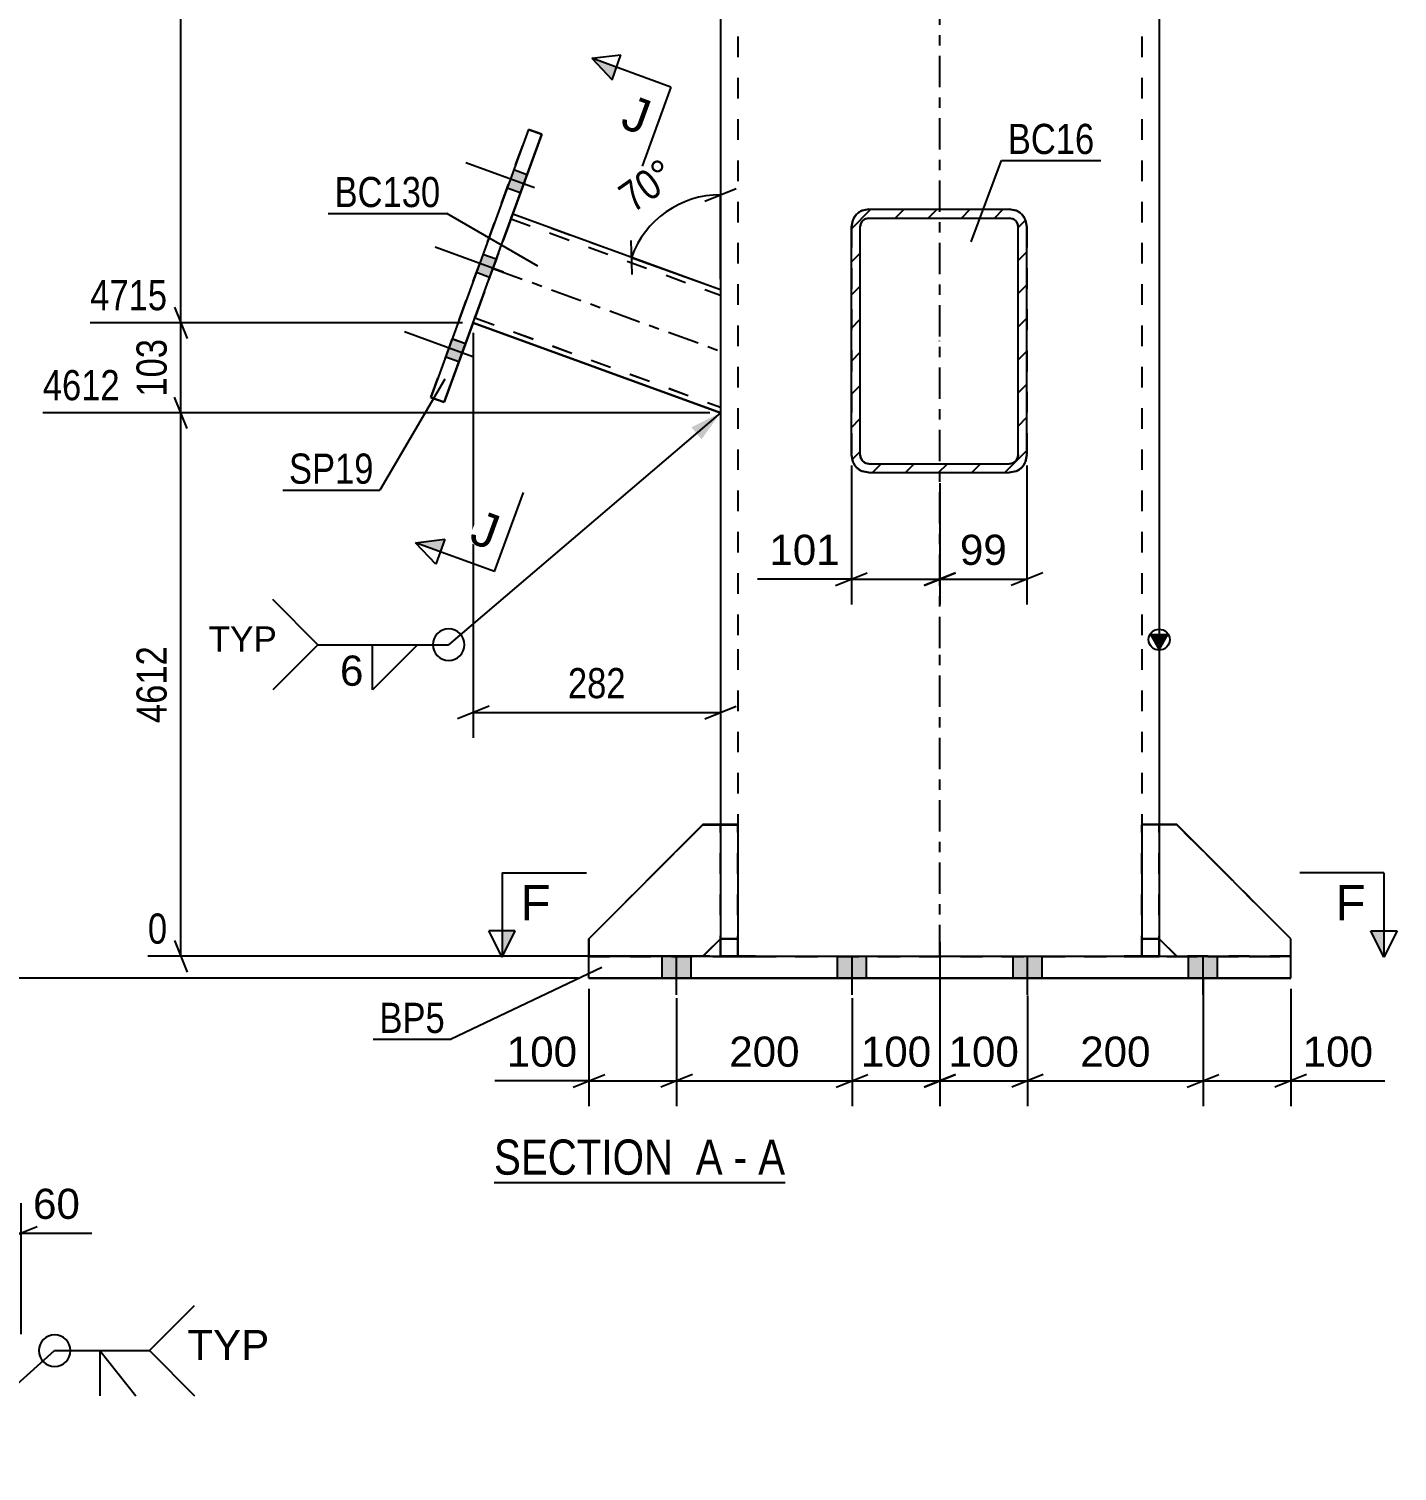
# Model space of a CAD drawing. Header units: millimetres. Extents: x -158 to 436, y -213 to 207.
# Drawn here: x 169.2 to 299.1, y -40.8 to 96.2 of the extents above; entities that cross this region are included whole.
import ezdxf

# ---------------------------------------------------------------- set-up
doc = ezdxf.new("R2010")
doc.units = ezdxf.units.MM
doc.linetypes.add('DXK_LINE_DOT2', pattern=[3.9198, 1.9599, -1.9599])
doc.linetypes.add('DXK_LINE_DOT3', pattern=[5.9187, 2.979, -0.9799, 0.9799, -0.9799])
doc.styles.add('Arial', font='ARIAL.TTF', dxfattribs={"height": 0.2})
doc.styles.add('Arial Narrow', font='ARIALN.TTF', dxfattribs={"height": 0.2})

# ---------------------------------------------------------------- blocks, each defined once
blk = doc.blocks.new('Unknown-284859241-17 - 2450')
at = {"color": 6, "linetype": 'Continuous'}
blk.add_line((213.33, -13.36), (240.98, -13.36), dxfattribs=at)
at = {"color": 0, "linetype": 'Continuous'}
for points in [[(231.44, -12.61), (231.44, -9.11), (213.33, -9.11), (213.33, -12.61)], [(235.04, -12.61), (235.04, -9.11), (232.49, -9.11), (232.49, -12.61)], [(237.37, -12.61), (237.37, -9.11), (236.09, -9.11), (236.09, -12.61)], [(240.98, -12.61), (240.98, -9.11), (238.42, -9.11), (238.42, -12.61)]]:
    blk.add_wipeout(points, dxfattribs=at)
at = {"color": 7, "linetype": 'Continuous', "style": 'Arial Narrow'}
for s, p in [('SECTION ', (213.33, -12.61)), ('A', (232.49, -12.61)), ('A', (238.42, -12.61)), ('-', (236.09, -12.61))]:
    blk.add_text(s, height=3.34, dxfattribs=at).set_placement(p)
blk = doc.blocks.new('Part-284859241-2518 - 2450')
at = {"color": 7, "linetype": 'DXK_LINE_DOT2'}
for p, q in [((274.84, 8.12), (274.84, 20.62)), ((276.5, 20.62), (274.84, 20.62)), ((276.5, 20.62), (274.84, 20.62)), ((276.5, 8.12), (276.5, 20.62)), ((276.5, 9.79), (274.84, 9.79)), ((276.5, 9.79), (274.84, 9.79)), ((274.84, 8.12), (274.84, 8.12)), ((274.84, 8.12), (276.5, 8.12)), ((274.84, 8.12), (276.5, 8.12)), ((276.5, 8.12), (276.5, 8.12))]:
    blk.add_line(p, q, dxfattribs=at)
blk = doc.blocks.new('Part-284859241-2520 - 2450')
at = {"color": 2, "linetype": 'Continuous'}
for p, q in [((234.84, 20.63), (234.84, 20.63)), ((236.5, 20.63), (234.84, 20.63)), ((234.84, 20.63), (234.84, 8.13)), ((236.5, 20.63), (236.5, 20.63)), ((236.5, 20.63), (236.5, 8.13)), ((236.5, 9.8), (234.84, 9.8)), ((234.84, 8.13), (236.5, 8.13))]:
    blk.add_line(p, q, dxfattribs=at)
at = {"color": 7, "linetype": 'DXK_LINE_DOT2'}
for p, q in [((234.84, 20.63), (236.5, 20.63)), ((234.84, 9.8), (236.5, 9.8)), ((234.84, 9.8), (234.84, 8.13)), ((236.5, 9.8), (236.5, 8.13)), ((236.5, 8.13), (234.84, 8.13)), ((234.84, 8.13), (234.84, 8.13)), ((236.5, 8.13), (236.5, 8.13))]:
    blk.add_line(p, q, dxfattribs=at)
blk = doc.blocks.new('Part-284859241-2521 - 2450')
at = {"color": 7, "linetype": 'DXK_LINE_DOT2'}
for p, q in [((222.34, 9.79), (233.17, 20.62)), ((233.17, 20.62), (222.34, 9.79)), ((233.17, 20.62), (234.84, 20.62)), ((233.17, 20.62), (233.17, 20.62)), ((234.84, 20.62), (233.17, 20.62)), ((234.84, 20.62), (234.84, 9.79)), ((222.34, 8.12), (222.34, 9.79)), ((234.84, 9.79), (233.17, 8.12)), ((233.17, 8.12), (222.34, 8.12)), ((222.34, 8.12), (233.17, 8.12)), ((233.17, 8.12), (233.18, 8.13)), ((233.17, 8.12), (233.17, 8.12))]:
    blk.add_line(p, q, dxfattribs=at)
at = {"color": 2, "linetype": 'Continuous'}
blk.add_line((233.18, 8.13), (234.84, 9.79), dxfattribs=at)
blk = doc.blocks.new('Part-284859241-2586 - 2450')
at = {"color": 2, "linetype": 'Continuous'}
for p, q in [((274.84, 20.63), (274.84, 20.63)), ((276.5, 20.63), (274.84, 20.63)), ((274.84, 20.63), (274.84, 8.13)), ((276.5, 20.63), (276.5, 20.63)), ((276.5, 20.63), (276.5, 8.13)), ((276.5, 9.8), (274.84, 9.8)), ((274.84, 8.13), (276.5, 8.13))]:
    blk.add_line(p, q, dxfattribs=at)
at = {"color": 7, "linetype": 'DXK_LINE_DOT2'}
for p, q in [((274.84, 20.63), (276.5, 20.63)), ((274.84, 9.8), (276.5, 9.8)), ((274.84, 9.8), (274.84, 8.13)), ((276.5, 9.8), (276.5, 8.13)), ((276.5, 8.13), (274.84, 8.13)), ((274.84, 8.13), (274.84, 8.13)), ((276.5, 8.13), (276.5, 8.13))]:
    blk.add_line(p, q, dxfattribs=at)
blk = doc.blocks.new('Bolt-284859241-2463 - 2450')
at = {"linetype": 'Continuous'}
for points in [[(215.21, 82.81), (214.58, 81.09), (215.83, 80.63), (216.46, 82.35)], [(215.21, 82.81), (214.58, 81.08), (215.83, 80.63), (216.46, 82.35)], [(215.21, 82.81), (214.58, 81.08), (215.83, 80.63), (216.46, 82.35)], [(212.28, 74.78), (211.66, 73.06), (212.91, 72.6), (213.54, 74.33)], [(212.28, 74.78), (211.66, 73.06), (212.91, 72.6), (213.54, 74.32)], [(209.36, 66.76), (208.74, 65.03), (209.99, 64.58), (210.62, 66.3)], [(209.36, 66.75), (208.74, 65.03), (209.99, 64.58), (210.62, 66.3)], [(209.36, 66.75), (208.74, 65.03), (209.99, 64.57), (210.62, 66.3)]]:
    blk.add_hatch(color=1, dxfattribs=at).paths.add_polyline_path(points)
at = {"color": 1, "linetype": 'Continuous'}
for p, q in [((217.16, 81.12), (210.66, 83.49)), ((217.16, 81.12), (210.66, 83.48)), ((217.16, 81.12), (210.66, 83.48)), ((216.46, 82.35), (215.21, 82.81)), ((216.46, 82.35), (215.21, 82.81)), ((216.46, 82.35), (215.21, 82.81)), ((215.83, 80.63), (214.58, 81.09)), ((215.83, 80.63), (214.58, 81.08)), ((215.83, 80.63), (214.58, 81.08)), ((214.24, 73.09), (207.74, 75.46)), ((214.24, 73.09), (207.74, 75.46)), ((213.54, 74.33), (212.28, 74.78)), ((213.54, 74.32), (212.28, 74.78)), ((212.91, 72.6), (211.66, 73.06)), ((212.91, 72.6), (211.66, 73.06)), ((211.32, 65.07), (204.82, 67.43)), ((211.32, 65.07), (204.82, 67.43)), ((211.32, 65.06), (204.82, 67.43)), ((210.62, 66.3), (209.36, 66.76)), ((210.62, 66.3), (209.36, 66.75)), ((210.62, 66.3), (209.36, 66.75)), ((209.99, 64.58), (208.74, 65.03)), ((209.99, 64.58), (208.74, 65.03)), ((209.99, 64.57), (208.74, 65.03))]:
    blk.add_line(p, q, dxfattribs=at)
blk = doc.blocks.new('Part-284859241-2468 - 2450')
at = {"color": 2, "linetype": 'Continuous'}
for p, q in [((216.6, 86.65), (207.34, 61.2)), ((217.86, 86.19), (216.6, 86.65)), ((208.59, 60.74), (217.86, 86.19)), ((217.86, 86.19), (215.11, 78.63)), ((217.85, 86.19), (217.86, 86.19)), ((217.86, 86.19), (217.86, 86.19)), ((211.34, 68.3), (208.59, 60.74)), ((207.34, 61.19), (207.34, 61.2)), ((207.34, 61.19), (207.34, 61.2)), ((207.34, 61.2), (208.59, 60.74)), ((208.59, 60.74), (207.34, 61.19)), ((208.59, 60.74), (208.59, 60.74))]:
    blk.add_line(p, q, dxfattribs=at)
at = {"color": 7, "linetype": 'DXK_LINE_DOT2'}
for p, q in [((207.34, 61.2), (216.6, 86.64)), ((216.6, 86.64), (216.6, 86.65)), ((216.6, 86.64), (217.85, 86.19)), ((215.11, 78.63), (211.34, 68.3))]:
    blk.add_line(p, q, dxfattribs=at)
blk = doc.blocks.new('Part-284859241-2584 - 2450')
at = {"color": 7, "linetype": 'DXK_LINE_DOT2'}
for p, q in [((214.92, 78.13), (211.56, 68.9)), ((214.92, 78.13), (214.88, 78.03)), ((215, 78.36), (214.89, 78.05)), ((214.89, 78.05), (215, 78.36)), ((214.92, 78.13), (214.93, 78.16)), ((214.93, 78.16), (214.92, 78.13)), ((214.93, 78.16), (214.93, 78.16)), ((214.93, 78.16), (234.84, 70.92)), ((214.93, 78.16), (234.84, 70.92)), ((215.08, 78.56), (215, 78.36)), ((215, 78.36), (215.08, 78.56)), ((215.11, 78.63), (215.08, 78.56)), ((215.08, 78.56), (215.11, 78.63)), ((215.11, 78.63), (215.11, 78.63)), ((215.11, 78.63), (234.84, 71.45)), ((214.89, 78.05), (211.53, 68.8)), ((214.89, 78.05), (211.55, 68.88)), ((214.83, 77.87), (211.56, 68.9)), ((214.88, 78.03), (214.83, 77.87)), ((234.84, 71.45), (234.84, 59.74)), ((211.37, 68.37), (211.44, 68.57)), ((211.37, 68.37), (211.44, 68.57)), ((211.44, 68.57), (211.55, 68.88)), ((211.44, 68.57), (211.53, 68.8)), ((211.53, 68.8), (211.51, 68.77)), ((211.51, 68.76), (211.53, 68.8)), ((211.51, 68.76), (211.51, 68.77)), ((211.51, 68.77), (234.84, 60.28)), ((211.51, 68.76), (234.84, 60.28)), ((211.56, 68.9), (211.53, 68.8)), ((211.53, 68.8), (211.56, 68.9)), ((211.34, 68.29), (211.37, 68.37)), ((211.34, 68.3), (211.37, 68.37)), ((211.34, 68.29), (211.34, 68.3)), ((211.37, 68.37), (211.37, 68.37))]:
    blk.add_line(p, q, dxfattribs=at)
at = {"color": 2, "linetype": 'Continuous'}
for p, q in [((215.11, 78.63), (234.84, 71.45)), ((211.34, 68.3), (234.84, 59.75)), ((234.84, 59.74), (211.34, 68.29))]:
    blk.add_line(p, q, dxfattribs=at)
at = {"color": 7, "linetype": 'DXK_LINE_DOT3'}
blk.add_line((213.22, 73.46), (234.84, 65.6), dxfattribs=at)
blk = doc.blocks.new('Bolt-284859241-2479 - 2450')
at = {"linetype": 'Continuous'}
for points in [[(229.29, 6.04), (232.04, 6.04), (232.04, 8.13), (229.29, 8.13)], [(229.29, 6.04), (232.04, 6.04), (232.04, 8.13), (229.29, 8.13)], [(229.29, 6.05), (232.04, 6.05), (232.04, 8.13), (229.29, 8.13)], [(229.29, 6.04), (232.04, 6.04), (232.04, 8.12), (229.29, 8.12)], [(245.96, 6.05), (248.71, 6.05), (248.71, 8.13), (245.96, 8.13)], [(245.96, 6.04), (248.71, 6.04), (248.71, 8.12), (245.96, 8.12)], [(262.63, 6.05), (265.38, 6.05), (265.38, 8.13), (262.63, 8.13)], [(262.63, 6.04), (265.38, 6.04), (265.38, 8.12), (262.63, 8.12)], [(279.29, 6.04), (282.04, 6.04), (282.04, 8.13), (279.29, 8.13)], [(279.29, 6.04), (282.04, 6.04), (282.04, 8.13), (279.29, 8.13)], [(279.29, 6.05), (282.04, 6.05), (282.04, 8.13), (279.29, 8.13)], [(279.29, 6.04), (282.04, 6.04), (282.04, 8.12), (279.29, 8.12)]]:
    blk.add_hatch(color=1, dxfattribs=at).paths.add_polyline_path(points)
at = {"color": 1, "linetype": 'Continuous'}
for p, q in [((229.29, 6.04), (229.29, 8.13)), ((229.29, 6.04), (229.29, 8.13)), ((229.29, 6.05), (229.29, 8.13)), ((229.29, 6.04), (229.29, 8.12)), ((230.67, 4.46), (230.67, 8.13)), ((230.67, 4.46), (230.67, 8.13)), ((230.67, 4.46), (230.67, 8.13)), ((230.67, 4.46), (230.67, 8.12)), ((232.04, 6.04), (232.04, 8.13)), ((232.04, 6.04), (232.04, 8.13)), ((232.04, 6.05), (232.04, 8.13)), ((232.04, 6.04), (232.04, 8.12)), ((245.96, 6.05), (245.96, 8.13)), ((245.96, 6.04), (245.96, 8.12)), ((247.34, 4.46), (247.34, 8.13)), ((247.34, 4.46), (247.34, 8.12)), ((248.71, 6.05), (248.71, 8.13)), ((248.71, 6.04), (248.71, 8.12)), ((262.63, 6.05), (262.63, 8.13)), ((262.63, 6.04), (262.63, 8.12)), ((264, 4.46), (264, 8.13)), ((264, 4.46), (264, 8.12)), ((265.38, 6.05), (265.38, 8.13)), ((265.38, 6.04), (265.38, 8.12)), ((279.29, 6.04), (279.29, 8.13)), ((279.29, 6.04), (279.29, 8.13)), ((279.29, 6.05), (279.29, 8.13)), ((279.29, 6.04), (279.29, 8.12)), ((280.67, 4.46), (280.67, 8.13)), ((280.67, 4.46), (280.67, 8.13)), ((280.67, 4.46), (280.67, 8.13)), ((280.67, 4.46), (280.67, 8.12)), ((282.04, 6.04), (282.04, 8.13)), ((282.04, 6.04), (282.04, 8.13)), ((282.04, 6.05), (282.04, 8.13)), ((282.04, 6.04), (282.04, 8.12))]:
    blk.add_line(p, q, dxfattribs=at)
blk = doc.blocks.new('Part-284859241-2500 - 2450')
at = {"linetype": 'Continuous'}
blk.add_hatch(color=2, dxfattribs=at).paths.add_polyline_path([(276.5, 37.3), (275.7, 38.7), (277.3, 38.7)])
at = {"color": 2, "linetype": 'Continuous'}
for p, q in [((234.84, 151.33), (234.84, 103.41)), ((234.84, 151.33), (235.09, 151.33)), ((235.09, 151.33), (235.25, 151.33)), ((236.65, 151.33), (236.89, 151.33)), ((236.89, 151.33), (238.17, 151.33)), ((238.17, 151.33), (273.17, 151.33)), ((273.17, 151.33), (274.44, 151.33)), ((274.69, 151.33), (274.44, 151.33)), ((276.25, 151.33), (276.09, 151.33)), ((276.25, 151.33), (276.5, 151.33)), ((276.5, 151.33), (276.5, 103.41)), ((234.84, 103.31), (234.84, 37.4)), ((276.5, 103.31), (276.5, 37.4)), ((276.5, 37.3), (275.7, 38.7)), ((275.7, 38.7), (277.3, 38.7)), ((277.3, 38.7), (276.5, 37.3)), ((234.84, 37.3), (234.84, 20.63)), ((276.5, 37.3), (276.5, 20.63))]:
    blk.add_line(p, q, dxfattribs=at)
at = {"color": 7, "linetype": 'DXK_LINE_DOT2'}
for p, q in [((235.09, 151.33), (234.84, 151.33)), ((235.81, 151.33), (235.09, 151.33)), ((235.25, 151.33), (235.81, 151.33)), ((236.89, 151.33), (235.81, 151.33)), ((235.81, 151.33), (236.65, 151.33)), ((236.5, 151.33), (236.5, 103.41)), ((236.63, 151.33), (236.5, 151.33)), ((236.5, 151.33), (236.63, 151.33)), ((236.99, 151.33), (236.63, 151.33)), ((236.63, 151.33), (236.99, 151.33)), ((238.17, 151.33), (236.89, 151.33)), ((237.53, 151.33), (236.99, 151.33)), ((236.99, 151.33), (237.53, 151.33)), ((238.17, 151.33), (237.53, 151.33)), ((237.53, 151.33), (238.17, 151.33)), ((238.17, 151.33), (273.17, 151.33)), ((238.17, 151.33), (273.17, 151.33)), ((238.17, 151.33), (273.17, 151.33)), ((273.81, 151.33), (273.17, 151.33)), ((273.17, 151.33), (273.81, 151.33)), ((274.44, 151.33), (273.17, 151.33)), ((274.35, 151.33), (273.81, 151.33)), ((273.81, 151.33), (274.35, 151.33)), ((274.71, 151.33), (274.35, 151.33)), ((274.35, 151.33), (274.71, 151.33)), ((275.53, 151.33), (274.44, 151.33)), ((275.53, 151.33), (274.69, 151.33)), ((274.84, 151.33), (274.71, 151.33)), ((274.71, 151.33), (274.84, 151.33)), ((274.84, 151.33), (274.84, 103.41)), ((276.09, 151.33), (275.53, 151.33)), ((276.25, 151.33), (275.53, 151.33)), ((276.5, 151.33), (276.25, 151.33)), ((236.5, 103.31), (236.5, 37.4)), ((274.84, 103.31), (274.84, 37.4)), ((236.5, 37.3), (236.5, 8.12)), ((274.84, 37.3), (274.84, 8.12)), ((234.84, 20.63), (234.84, 8.12)), ((276.5, 20.63), (276.5, 8.12)), ((234.84, 8.12), (234.84, 8.13)), ((235.09, 8.13), (234.84, 8.13)), ((234.84, 8.12), (235.09, 8.12)), ((235.81, 8.13), (235.09, 8.13)), ((235.09, 8.12), (235.81, 8.12)), ((236.89, 8.13), (235.81, 8.13)), ((235.81, 8.12), (236.89, 8.12)), ((236.5, 8.12), (236.5, 8.13)), ((236.5, 8.13), (236.63, 8.13)), ((236.63, 8.12), (236.5, 8.12)), ((236.63, 8.13), (236.99, 8.13)), ((236.99, 8.12), (236.63, 8.12)), ((238.17, 8.13), (236.89, 8.13)), ((236.89, 8.12), (238.17, 8.12)), ((236.99, 8.13), (237.53, 8.13)), ((237.53, 8.12), (236.99, 8.12)), ((237.53, 8.13), (238.17, 8.13)), ((238.17, 8.12), (237.53, 8.12)), ((238.17, 8.13), (273.17, 8.13)), ((238.17, 8.13), (273.17, 8.13)), ((238.17, 8.12), (273.17, 8.12)), ((238.17, 8.12), (273.17, 8.12)), ((273.17, 8.13), (273.81, 8.13)), ((274.44, 8.13), (273.17, 8.13)), ((273.81, 8.12), (273.17, 8.12)), ((273.17, 8.12), (274.44, 8.12)), ((273.81, 8.13), (274.35, 8.13)), ((274.35, 8.12), (273.81, 8.12)), ((274.35, 8.13), (274.71, 8.13)), ((274.71, 8.12), (274.35, 8.12)), ((275.53, 8.13), (274.44, 8.13)), ((274.44, 8.12), (275.53, 8.12)), ((274.71, 8.13), (274.84, 8.13)), ((274.84, 8.12), (274.71, 8.12)), ((274.84, 8.12), (274.84, 8.13)), ((276.25, 8.13), (275.53, 8.13)), ((275.53, 8.12), (276.25, 8.12)), ((276.5, 8.13), (276.25, 8.13)), ((276.25, 8.12), (276.5, 8.12)), ((276.5, 8.12), (276.5, 8.13))]:
    blk.add_line(p, q, dxfattribs=at)
at = {"color": 7, "linetype": 'DXK_LINE_DOT3'}
for p, q in [((255.67, 103.41), (255.67, 151.33)), ((255.67, 37.4), (255.67, 103.31)), ((255.67, 8.13), (255.67, 37.3))]:
    blk.add_line(p, q, dxfattribs=at)
at = {"color": 2, "linetype": 'Continuous'}
blk.add_circle((276.5, 38.2), 1, dxfattribs=at)
blk = doc.blocks.new('Part-284859241-2515 - 2450')
at = {"color": 2, "linetype": 'Continuous'}
for p, q in [((222.34, 6.04), (222.34, 8.13)), ((222.34, 8.13), (289, 8.13)), ((289, 6.04), (289, 8.13)), ((222.34, 6.05), (222.34, 6.04)), ((289, 6.05), (222.34, 6.05)), ((222.34, 6.04), (289, 6.04)), ((289, 6.05), (289, 6.04))]:
    blk.add_line(p, q, dxfattribs=at)
at = {"color": 7, "linetype": 'DXK_LINE_DOT2'}
blk.add_line((222.34, 8.12), (289, 8.12), dxfattribs=at)
blk = doc.blocks.new('Part-284859241-2516 - 2450')
at = {"color": 7, "linetype": 'DXK_LINE_DOT2'}
for p, q in [((234.84, 8.12), (234.84, 20.62)), ((236.5, 20.62), (234.84, 20.62)), ((234.84, 20.62), (236.5, 20.62)), ((236.5, 8.12), (236.5, 20.62)), ((234.84, 9.79), (236.5, 9.79)), ((236.5, 9.79), (234.84, 9.79)), ((234.84, 8.12), (234.84, 8.12)), ((234.84, 8.12), (236.5, 8.12)), ((234.84, 8.12), (236.5, 8.12)), ((236.5, 8.12), (236.5, 8.12))]:
    blk.add_line(p, q, dxfattribs=at)
blk = doc.blocks.new('Part-284859241-2597 - 2450')
at = {"color": 7, "linetype": 'DXK_LINE_DOT2'}
for p, q in [((248.94, 79.07), (248.3, 78.94)), ((248.62, 78.17), (248.94, 78.23)), ((248.94, 79.07), (262.27, 79.07)), ((248.94, 79.06), (248.94, 79.07)), ((248.94, 78.23), (248.94, 78.23)), ((248.94, 78.23), (262.27, 78.23)), ((262.27, 79.06), (262.27, 79.07)), ((262.91, 78.94), (262.27, 79.07)), ((262.27, 78.23), (262.27, 78.23)), ((262.27, 78.23), (262.59, 78.17)), ((247.4, 78.04), (247.27, 77.4)), ((247.27, 77.4), (247.27, 55.73)), ((248.11, 77.4), (248.17, 77.72)), ((248.11, 77.4), (248.11, 77.4)), ((248.11, 55.73), (248.11, 77.4)), ((248.17, 77.72), (248.17, 77.72)), ((263.04, 77.72), (263.04, 77.72)), ((263.04, 77.72), (263.11, 77.4)), ((263.11, 77.4), (263.11, 77.4)), ((263.11, 55.73), (263.11, 77.4)), ((263.94, 77.4), (263.81, 78.04)), ((263.94, 77.4), (263.94, 55.73)), ((247.27, 55.73), (247.4, 55.1)), ((247.4, 55.09), (247.4, 55.1)), ((248.11, 55.73), (248.11, 55.73)), ((248.17, 55.41), (248.11, 55.73)), ((248.94, 54.9), (248.62, 54.96)), ((248.94, 54.9), (248.94, 54.9)), ((248.94, 54.9), (262.27, 54.9)), ((262.59, 54.96), (262.27, 54.9)), ((262.27, 54.9), (262.27, 54.9)), ((263.11, 55.73), (263.04, 55.41)), ((263.11, 55.73), (263.11, 55.73)), ((263.81, 55.1), (263.94, 55.73)), ((263.81, 55.09), (263.81, 55.1)), ((248.3, 54.19), (248.94, 54.07)), ((248.94, 54.07), (262.27, 54.07)), ((248.94, 54.07), (248.94, 54.06)), ((262.27, 54.07), (262.91, 54.19)), ((262.27, 54.06), (262.27, 54.07))]:
    blk.add_line(p, q, dxfattribs=at)
at = {"color": 7, "linetype": 'DXK_LINE_DOT3'}
blk.add_line((255.61, 66.57), (255.61, 66.56), dxfattribs=at)
at = {"color": 7, "linetype": 'DXK_LINE_DOT2'}
for centre, radius, start, end in [((248.94, 77.4), 1.67, 112.5, 157.5), ((248.94, 77.4), 0.833, 112.5, 157.5), ((262.27, 77.4), 0.833, 22.5, 67.5), ((262.27, 77.4), 1.67, 22.5, 67.5), ((248.94, 55.73), 1.67, 202.5, 247.5), ((248.94, 55.73), 0.833, 202.5, 247.5), ((262.27, 55.73), 0.833, 292.5, 337.5), ((262.27, 55.73), 1.67, 292.5, 337.5)]:
    blk.add_arc(centre, radius, start, end, dxfattribs=at)
blk = doc.blocks.new('Part-284859241-2517 - 2450')
at = {"color": 2, "linetype": 'Continuous'}
for p, q in [((233.17, 20.63), (222.34, 9.8)), ((233.17, 20.63), (233.17, 20.63)), ((234.84, 20.63), (233.17, 20.63)), ((222.34, 9.8), (222.34, 9.8)), ((222.34, 9.8), (222.34, 8.13)), ((233.17, 8.13), (234.84, 9.8))]:
    blk.add_line(p, q, dxfattribs=at)
at = {"color": 7, "linetype": 'DXK_LINE_DOT2'}
for p, q in [((222.34, 9.8), (233.17, 20.63)), ((233.17, 20.63), (234.84, 20.63)), ((234.84, 20.63), (234.84, 9.8)), ((234.84, 9.8), (233.17, 8.13)), ((233.17, 8.13), (222.34, 8.13)), ((222.34, 8.13), (233.17, 8.13)), ((222.34, 8.13), (222.34, 8.13)), ((233.17, 8.13), (233.17, 8.13)), ((233.17, 8.13), (233.17, 8.13))]:
    blk.add_line(p, q, dxfattribs=at)
blk = doc.blocks.new('Part-284859241-2519 - 2450')
at = {"color": 2, "linetype": 'Continuous'}
for p, q in [((278.17, 20.63), (276.5, 20.63)), ((289, 9.8), (278.17, 20.63)), ((278.17, 20.63), (278.17, 20.63)), ((278.17, 8.13), (276.5, 9.8)), ((289, 8.13), (289, 9.8))]:
    blk.add_line(p, q, dxfattribs=at)
at = {"color": 7, "linetype": 'DXK_LINE_DOT2'}
for p, q in [((276.5, 20.63), (276.5, 9.8)), ((278.17, 20.63), (276.5, 20.63)), ((278.17, 20.63), (289, 9.8)), ((278.17, 8.13), (276.5, 9.8)), ((278.17, 8.13), (278.17, 8.13)), ((278.17, 8.13), (289, 8.13)), ((278.17, 8.13), (278.17, 8.13)), ((289, 8.13), (278.17, 8.13)), ((289, 8.13), (289, 8.13)), ((289, 8.13), (289, 8.13)), ((289, 8.13), (289, 8.13))]:
    blk.add_line(p, q, dxfattribs=at)
blk = doc.blocks.new('Part-284859241-2539 - 2450')
at = {"linetype": 'Continuous'}
h = blk.add_hatch(dxfattribs=at)
h.set_pattern_fill('', scale=0.7, style=0, pattern_type=0)
h.set_pattern_definition([(45, (263.812, 78.048), (-1.57154, 1.57154), [])])
h.paths.add_polyline_path([(263.94, 77.41), (263.81, 78.05), (263.45, 78.59), (262.91, 78.95), (262.27, 79.08), (248.94, 79.08), (248.3, 78.95), (247.76, 78.59), (247.4, 78.05), (247.27, 77.41), (247.27, 55.74), (247.4, 55.11), (247.76, 54.56), (248.3, 54.2), (248.94, 54.08), (262.27, 54.08), (262.91, 54.2), (263.45, 54.56), (263.81, 55.11), (263.94, 55.74)])
h.paths.add_polyline_path([(263.04, 55.42), (262.86, 55.15), (262.59, 54.97), (262.27, 54.91), (248.94, 54.91), (248.62, 54.97), (248.35, 55.15), (248.17, 55.42), (248.11, 55.74), (248.11, 77.41), (248.17, 77.73), (248.35, 78), (248.62, 78.18), (248.94, 78.24), (262.27, 78.24), (262.59, 78.18), (262.86, 78), (263.04, 77.73), (263.11, 77.41), (263.11, 55.74)])
at = {"color": 2, "linetype": 'Continuous'}
for p, q in [((248.94, 79.08), (248.3, 78.95)), ((248.94, 78.24), (248.62, 78.18)), ((248.62, 78.18), (248.94, 78.24)), ((248.94, 79.08), (262.27, 79.08)), ((248.94, 78.24), (248.94, 78.24)), ((248.94, 78.24), (262.27, 78.24)), ((248.94, 78.24), (262.27, 78.24)), ((262.91, 78.95), (262.27, 79.08)), ((262.27, 78.24), (262.27, 78.24)), ((262.59, 78.18), (262.27, 78.24)), ((262.27, 78.24), (262.59, 78.18)), ((247.4, 78.05), (247.27, 77.41)), ((247.27, 55.74), (247.27, 77.41)), ((248.11, 77.41), (248.17, 77.73)), ((248.11, 55.74), (248.11, 77.41)), ((263.04, 77.73), (263.11, 77.41)), ((263.11, 55.74), (263.11, 77.41)), ((263.94, 77.41), (263.81, 78.05)), ((263.94, 55.74), (263.94, 77.41)), ((247.27, 55.74), (247.4, 55.11)), ((248.17, 55.42), (248.11, 55.74)), ((248.94, 54.91), (248.62, 54.97)), ((248.94, 54.91), (262.27, 54.91)), ((262.59, 54.97), (262.27, 54.91)), ((263.11, 55.74), (263.04, 55.42)), ((263.81, 55.11), (263.94, 55.74)), ((248.94, 54.07), (248.3, 54.2)), ((248.3, 54.2), (248.94, 54.08)), ((248.94, 54.07), (248.94, 54.08)), ((248.94, 54.08), (262.27, 54.08)), ((248.94, 54.07), (262.27, 54.07)), ((262.91, 54.2), (262.27, 54.07)), ((262.27, 54.08), (262.91, 54.2)), ((262.27, 54.07), (262.27, 54.08))]:
    blk.add_line(p, q, dxfattribs=at)
at = {"color": 7, "linetype": 'DXK_LINE_DOT2'}
for p, q in [((248.3, 78.95), (248.94, 79.07)), ((248.94, 79.07), (248.94, 79.08)), ((248.94, 79.07), (262.27, 79.07)), ((262.27, 79.07), (262.27, 79.08)), ((262.27, 79.07), (262.91, 78.95)), ((247.27, 77.41), (247.4, 78.05)), ((247.27, 77.41), (247.27, 77.41)), ((247.27, 77.41), (247.27, 55.74)), ((248.17, 77.73), (248.11, 77.41)), ((248.11, 77.41), (248.11, 77.41)), ((248.11, 55.74), (248.11, 77.41)), ((248.17, 77.73), (248.17, 77.73)), ((263.04, 77.73), (263.04, 77.73)), ((263.11, 77.41), (263.04, 77.73)), ((263.11, 77.41), (263.11, 77.41)), ((263.11, 55.74), (263.11, 77.41)), ((263.81, 78.05), (263.94, 77.41)), ((263.94, 77.41), (263.94, 55.74)), ((247.4, 55.1), (247.27, 55.74)), ((247.4, 55.1), (247.4, 55.11)), ((248.11, 55.74), (248.11, 55.74)), ((248.11, 55.74), (248.17, 55.42)), ((248.62, 54.97), (248.94, 54.91)), ((248.94, 54.91), (248.94, 54.91)), ((248.94, 54.91), (262.27, 54.91)), ((262.27, 54.91), (262.59, 54.97)), ((262.27, 54.91), (262.27, 54.91)), ((263.04, 55.42), (263.11, 55.74)), ((263.11, 55.74), (263.11, 55.74)), ((263.94, 55.74), (263.81, 55.1)), ((263.81, 55.1), (263.81, 55.11))]:
    blk.add_line(p, q, dxfattribs=at)
at = {"color": 7, "linetype": 'DXK_LINE_DOT3'}
blk.add_line((255.61, 66.58), (255.61, 66.57), dxfattribs=at)
at = {"color": 7, "linetype": 'DXK_LINE_DOT2'}
for centre, radius, start, end in [((248.94, 77.41), 1.67, 112.5, 157.5), ((262.27, 77.41), 1.67, 22.5, 67.5), ((248.94, 55.74), 0.833, 202.5, 247.5), ((262.27, 55.74), 0.833, 292.5, 337.5)]:
    blk.add_arc(centre, radius, start, end, dxfattribs=at)
at = {"color": 2, "linetype": 'Continuous'}
for centre, radius, start, end in [((248.94, 77.41), 1.67, 112.5, 157.5), ((248.94, 77.41), 0.833, 112.5, 157.5), ((248.94, 77.41), 0.833, 112.5, 157.5), ((262.27, 77.41), 0.833, 22.5, 67.5), ((262.27, 77.41), 0.833, 22.5, 67.5), ((262.27, 77.41), 1.67, 22.5, 67.5), ((248.94, 55.74), 1.67, 202.5, 247.5), ((248.94, 55.74), 1.67, 202.5, 247.5), ((248.94, 55.74), 0.833, 202.5, 247.5), ((262.27, 55.74), 0.833, 292.5, 337.5), ((262.27, 55.74), 1.67, 292.5, 337.5), ((262.27, 55.74), 1.67, 292.5, 337.5)]:
    blk.add_arc(centre, radius, start, end, dxfattribs=at)
blk = doc.blocks.new('Part-284859241-2587 - 2450')
at = {"color": 7, "linetype": 'DXK_LINE_DOT2'}
for p, q in [((278.17, 20.62), (276.5, 20.62)), ((276.5, 20.62), (276.5, 9.79)), ((278.17, 20.62), (276.5, 20.62)), ((289, 9.79), (278.17, 20.62)), ((278.17, 20.62), (278.17, 20.62)), ((278.17, 20.62), (289, 9.79)), ((278.17, 8.12), (276.5, 9.79)), ((289, 8.12), (289, 9.79)), ((278.17, 8.12), (278.16, 8.13)), ((278.17, 8.12), (289, 8.12)), ((278.17, 8.12), (278.17, 8.12)), ((278.17, 8.12), (289, 8.12)), ((289, 8.12), (289, 8.13))]:
    blk.add_line(p, q, dxfattribs=at)
at = {"color": 2, "linetype": 'Continuous'}
blk.add_line((278.16, 8.13), (276.5, 9.79), dxfattribs=at)
blk = doc.blocks.new('StraightDimension-284859241-5249 - 2450')
at = {"color": 7, "linetype": 'Continuous'}
for p, q in [((182.99, 69.79), (184.19, 66.79)), ((210.34, 68.29), (174.98, 68.29)), ((183.59, 59.74), (183.59, 68.29)), ((184.19, 58.24), (182.99, 61.24)), ((233.84, 59.74), (170.48, 59.74))]:
    blk.add_line(p, q, dxfattribs=at)
at = {"color": 0, "linetype": 'Continuous'}
blk.add_wipeout([(182.89, 68.89), (182.89, 73.09), (174.38, 73.09), (174.38, 68.89)], dxfattribs=at)
at = {"color": 0}
blk.add_wipeout([(182.84, 67.36), (178.64, 67.36), (178.64, 60.68), (182.84, 60.68)], dxfattribs=at)
at = {"color": 3, "linetype": 'Continuous', "style": 'Arial Narrow'}
blk.add_text('4715', height=2.863, dxfattribs=at).set_placement((174.98, 69.49))
at = {"color": 3, "style": 'Arial Narrow'}
blk.add_text('103', height=2.863, rotation=90.0002, dxfattribs=at).set_placement((182.24, 61.28))
blk = doc.blocks.new('StraightDimension-284859241-5248 - 2450')
at = {"color": 7, "linetype": 'Continuous'}
for p, q in [((184.19, 136.04), (182.99, 139.04)), ((233.84, 137.54), (170.48, 137.54)), ((183.59, 68.29), (183.59, 137.54)), ((182.99, 69.79), (184.19, 66.79)), ((210.34, 68.29), (174.98, 68.29))]:
    blk.add_line(p, q, dxfattribs=at)
at = {"color": 0}
blk.add_wipeout([(182.84, 107.17), (178.64, 107.17), (178.64, 98.66), (182.84, 98.66)], dxfattribs=at)
at = {"color": 3, "style": 'Arial Narrow'}
blk.add_text('3229', height=2.863, rotation=90.0002, dxfattribs=at).set_placement((182.24, 99.26))
at = {"color": 0, "linetype": 'Continuous'}
blk.add_wipeout([(178.39, 138.14), (178.39, 142.34), (169.88, 142.34), (169.88, 138.14)], dxfattribs=at)
at = {"color": 3, "linetype": 'Continuous', "style": 'Arial Narrow'}
blk.add_text('7943', height=2.863, dxfattribs=at).set_placement((170.48, 138.74))
blk = doc.blocks.new('StraightDimension-284859241-2654 - 2450')
at = {"color": 7, "linetype": 'Continuous'}
for p, q in [((160.15, 165.79), (158.95, 168.79)), ((207.77, 167.29), (156.7, 167.29)), ((159.55, 6.04), (159.55, 167.29)), ((158.95, 7.54), (160.15, 4.54)), ((221.34, 6.04), (156.7, 6.04))]:
    blk.add_line(p, q, dxfattribs=at)
at = {"color": 0}
blk.add_wipeout([(158.8, 90.92), (154.6, 90.92), (154.6, 82.41), (158.8, 82.41)], dxfattribs=at)
at = {"color": 3, "style": 'Arial Narrow'}
blk.add_text('8326', height=2.863, rotation=90.0002, dxfattribs=at).set_placement((158.2, 83.01))
blk = doc.blocks.new('StraightDimension-284859241-2614 - 2450')
at = {"color": 7, "linetype": 'Continuous'}
for p, q in [((255.67, 9.51), (255.67, -6.11)), ((264, 4.42), (264, -6.11)), ((254.17, -4.31), (257.17, -3.11)), ((255.67, -3.71), (264, -3.71)), ((265.5, -3.11), (262.5, -4.31))]:
    blk.add_line(p, q, dxfattribs=at)
at = {"color": 0}
blk.add_wipeout([(263.77, -2.96), (263.77, 1.24), (255.9, 1.24), (255.9, -2.96)], dxfattribs=at)
at = {"color": 3, "style": 'Arial'}
blk.add_text('100', height=2.865, dxfattribs=at).set_placement((256.5, -2.36))
blk = doc.blocks.new('StraightDimension-284859241-2610 - 2450')
at = {"color": 7, "linetype": 'Continuous'}
for p, q in [((280.67, 6.09), (280.67, -6.11)), ((264, 4.42), (264, -6.11)), ((265.5, -3.11), (262.5, -4.31)), ((264, -3.71), (280.67, -3.71)), ((279.17, -4.31), (282.17, -3.11))]:
    blk.add_line(p, q, dxfattribs=at)
at = {"color": 0}
blk.add_wipeout([(276.27, -2.96), (276.27, 1.24), (268.4, 1.24), (268.4, -2.96)], dxfattribs=at)
at = {"color": 3, "style": 'Arial'}
blk.add_text('200', height=2.865, dxfattribs=at).set_placement((269, -2.36))
blk = doc.blocks.new('AngleDimension-284859241-2694 - 2450')
at = {"color": 7, "linetype": 'Continuous'}
for p, q in [((233.34, 79.85), (236.34, 81.05)), ((234.84, 72.45), (234.84, 80.45)), ((234.84, 80.45), (234.84, 71.45)), ((226.31, 76.12), (226.42, 72.89)), ((226.37, 74.5), (234.84, 71.45))]:
    blk.add_line(p, q, dxfattribs=at)
blk.add_arc((234.84, 71.45), 9, 90, 160.171, dxfattribs=at)
at = {"color": 0}
blk.add_wipeout([(231.68, 81.56), (229.27, 84.99), (223.98, 81.28), (226.4, 77.84)], dxfattribs=at)
at = {"color": 3, "style": 'Arial Narrow'}
blk.add_text('70°', height=2.863, rotation=35.0879, dxfattribs=at).set_placement((226.54, 78.68))
blk = doc.blocks.new('StraightDimension-284859241-5250 - 2450')
at = {"color": 7, "linetype": 'Continuous'}
for p, q in [((184.19, 58.24), (182.99, 61.24)), ((233.84, 59.74), (170.48, 59.74)), ((183.59, 8.13), (183.59, 59.74)), ((182.99, 9.63), (184.19, 6.63)), ((233.84, 8.13), (180.46, 8.13))]:
    blk.add_line(p, q, dxfattribs=at)
at = {"color": 0}
blk.add_wipeout([(182.84, 38.19), (178.64, 38.19), (178.64, 29.68), (182.84, 29.68)], dxfattribs=at)
at = {"color": 3, "style": 'Arial Narrow'}
blk.add_text('4612', height=2.863, rotation=90.0002, dxfattribs=at).set_placement((182.24, 30.28))
at = {"color": 0, "linetype": 'Continuous'}
for points in [[(178.39, 60.34), (178.39, 64.54), (169.88, 64.54), (169.88, 60.34)], [(182.89, 8.73), (182.89, 12.93), (179.86, 12.93), (179.86, 8.73)]]:
    blk.add_wipeout(points, dxfattribs=at)
at = {"color": 3, "linetype": 'Continuous', "style": 'Arial Narrow'}
for s, height, p in [('4612', 2.863, (170.48, 60.94)), ('0', 2.86, (180.46, 9.33))]:
    blk.add_text(s, height=height, dxfattribs=at).set_placement(p)
blk = doc.blocks.new('StraightDimension-284859241-2622 - 2450')
at = {"color": 7, "linetype": 'Continuous'}
for p, q in [((230.67, 4.15), (230.67, -6.11)), ((247.34, 4.15), (247.34, -6.11)), ((232.17, -3.11), (229.17, -4.31)), ((230.67, -3.71), (247.34, -3.71)), ((245.84, -4.31), (248.84, -3.11))]:
    blk.add_line(p, q, dxfattribs=at)
at = {"color": 0}
blk.add_wipeout([(242.94, -2.96), (242.94, 1.24), (235.07, 1.24), (235.07, -2.96)], dxfattribs=at)
at = {"color": 3, "style": 'Arial'}
blk.add_text('200', height=2.865, dxfattribs=at).set_placement((235.67, -2.36))
blk = doc.blocks.new('StraightDimension-284859241-2618 - 2450')
at = {"color": 7, "linetype": 'Continuous'}
for p, q in [((255.67, 9.51), (255.67, -6.11)), ((247.34, 4.15), (247.34, -6.11)), ((245.84, -4.31), (248.84, -3.11)), ((247.34, -3.71), (255.67, -3.71)), ((257.17, -3.11), (254.17, -4.31))]:
    blk.add_line(p, q, dxfattribs=at)
at = {"color": 0}
blk.add_wipeout([(255.44, -2.96), (255.44, 1.24), (247.57, 1.24), (247.57, -2.96)], dxfattribs=at)
at = {"color": 3, "style": 'Arial'}
blk.add_text('100', height=2.865, dxfattribs=at).set_placement((248.17, -2.36))
blk = doc.blocks.new('StraightDimension-284859241-2604 - 2450')
at = {"color": 7, "linetype": 'Continuous'}
for p, q in [((280.67, 6.09), (280.67, -6.11)), ((289, 5.05), (289, -6.11)), ((279.17, -4.31), (282.17, -3.11)), ((280.67, -3.71), (289, -3.71)), ((290.5, -3.11), (287.5, -4.31)), ((289, -3.71), (297.92, -3.71)), ((289, -3.71), (297.92, -3.71))]:
    blk.add_line(p, q, dxfattribs=at)
at = {"color": 0}
blk.add_wipeout([(297.4, -2.96), (297.4, 1.24), (289.53, 1.24), (289.53, -2.96)], dxfattribs=at)
at = {"color": 3, "style": 'Arial'}
blk.add_text('100', height=2.865, dxfattribs=at).set_placement((290.13, -2.36))
blk = doc.blocks.new('StraightDimension-284859241-2623 - 2450')
at = {"color": 7, "linetype": 'Continuous'}
for p, q in [((222.34, 5.05), (222.34, -6.11)), ((230.67, 4.15), (230.67, -6.11)), ((222.34, -3.71), (213.41, -3.71)), ((222.34, -3.71), (213.41, -3.71)), ((220.84, -4.31), (223.84, -3.11)), ((222.34, -3.71), (230.67, -3.71)), ((232.17, -3.11), (229.17, -4.31))]:
    blk.add_line(p, q, dxfattribs=at)
at = {"color": 0}
blk.add_wipeout([(221.81, -2.96), (221.81, 1.24), (213.94, 1.24), (213.94, -2.96)], dxfattribs=at)
at = {"color": 3, "style": 'Arial'}
blk.add_text('100', height=2.865, dxfattribs=at).set_placement((214.54, -2.36))
blk = doc.blocks.new('StraightDimension-284859241-2783 - 2450')
at = {"color": 7, "linetype": 'Continuous'}
for p, q in [((211.36, 67.33), (211.36, 28.89)), ((234.84, 58.74), (234.84, 28.89)), ((212.86, 31.89), (209.86, 30.69)), ((233.34, 30.69), (236.34, 31.89)), ((211.36, 31.29), (234.84, 31.29))]:
    blk.add_line(p, q, dxfattribs=at)
at = {"color": 0}
blk.add_wipeout([(226.44, 32.04), (226.44, 36.24), (219.75, 36.24), (219.75, 32.04)], dxfattribs=at)
at = {"color": 3, "style": 'Arial Narrow'}
blk.add_text('282', height=2.863, dxfattribs=at).set_placement((220.35, 32.64))
blk = doc.blocks.new('StraightDimension-284859241-8890 - 2450')
at = {"color": 7, "linetype": 'Continuous'}
for p, q in [((263.94, 54.74), (263.94, 41.55)), ((255.67, 53.07), (255.67, 41.55)), ((254.17, 43.35), (257.17, 44.55)), ((255.67, 43.95), (263.94, 43.95)), ((265.44, 44.55), (262.44, 43.35))]:
    blk.add_line(p, q, dxfattribs=at)
at = {"color": 0}
blk.add_wipeout([(262.63, 44.7), (262.63, 48.9), (256.98, 48.9), (256.98, 44.7)], dxfattribs=at)
at = {"color": 3, "style": 'Arial'}
blk.add_text('99', height=2.865, dxfattribs=at).set_placement((257.58, 45.3))
blk = doc.blocks.new('StraightDimension-284859241-8891 - 2450')
at = {"color": 7, "linetype": 'Continuous'}
for p, q in [((247.27, 54.74), (247.27, 41.55)), ((255.67, 53.07), (255.67, 41.55)), ((247.27, 43.95), (238.35, 43.95)), ((247.27, 43.95), (238.35, 43.95)), ((245.77, 43.35), (248.77, 44.55)), ((247.27, 43.95), (255.67, 43.95)), ((257.17, 44.55), (254.17, 43.35))]:
    blk.add_line(p, q, dxfattribs=at)
at = {"color": 0}
blk.add_wipeout([(246.75, 44.7), (246.75, 48.9), (238.88, 48.9), (238.88, 44.7)], dxfattribs=at)
at = {"color": 3, "style": 'Arial'}
blk.add_text('101', height=2.865, dxfattribs=at).set_placement((239.48, 45.3))
blk = doc.blocks.new('StraightDimension-284859241-7186 - 6963')
at = {"color": 7, "linetype": 'Continuous'}
for p, q in [((162.43, -33.75), (162.43, -15.31)), ((168.43, -27.75), (168.43, -15.31)), ((160.93, -18.76), (163.93, -17.56)), ((169.93, -17.56), (166.93, -18.76)), ((162.43, -18.16), (168.43, -18.16)), ((168.43, -18.16), (175.13, -18.16)), ((168.43, -18.16), (175.13, -18.16))]:
    blk.add_line(p, q, dxfattribs=at)
at = {"color": 0}
blk.add_wipeout([(174.6, -17.41), (174.6, -13.21), (168.95, -13.21), (168.95, -17.41)], dxfattribs=at)
at = {"color": 3, "style": 'Arial'}
blk.add_text('60', height=2.865, dxfattribs=at).set_placement((169.55, -16.81))
blk = doc.blocks.new('Mark-284859241-2464 - 2450')
at = {"color": 0}
blk.add_wipeout([(201.9, 53.01), (201.9, 56.01), (193.86, 56.01), (193.86, 53.01)], dxfattribs=at)
blk.add_wipeout([(201.9, 53.01), (201.9, 56.01), (193.86, 56.01), (193.86, 53.01)], dxfattribs=at)
at = {"color": 30, "linetype": 'Continuous'}
for p in [(208.66, 62.93), (193.26, 52.41)]:
    blk.add_line(p, (202.5, 52.41), dxfattribs=at)
at = {"color": 3, "style": 'Arial Narrow'}
blk.add_text('SP19', height=2.863, dxfattribs=at).set_placement((193.86, 53.01))
blk = doc.blocks.new('Mark-284859241-2511 - 2450')
at = {"color": 0}
blk.add_wipeout([(208.66, 0.85), (208.66, 3.85), (202.45, 3.85), (202.45, 0.85)], dxfattribs=at)
blk.add_wipeout([(208.66, 0.85), (208.66, 3.85), (202.45, 3.85), (202.45, 0.85)], dxfattribs=at)
at = {"color": 30, "linetype": 'Continuous'}
for p in [(223.58, 7.07), (201.85, 0.25)]:
    blk.add_line(p, (209.26, 0.25), dxfattribs=at)
at = {"color": 3, "style": 'Arial Narrow'}
blk.add_text('BP5', height=2.863, dxfattribs=at).set_placement((202.45, 0.85))
blk = doc.blocks.new('WeldMark-284859241-8525 - 2450')
at = {"linetype": 'Continuous'}
blk.add_hatch(color=30, dxfattribs=at).paths.add_polyline_path([(232.07, 58.37), (234.84, 59.74), (233.04, 57.23)])
at = {"color": 30, "linetype": 'Continuous'}
for p in [(234.84, 59.74), (196.6, 37.72)]:
    blk.add_line(p, (209.02, 37.72), dxfattribs=at)
at = {"color": 3, "linetype": 'Continuous'}
for p, q in [((196.6, 37.72), (192.31, 42.01)), ((196.6, 37.72), (192.31, 33.43)), ((201.78, 37.72), (206.06, 37.72))]:
    blk.add_line(p, q, dxfattribs=at)
for start, end in [(90, 270), (270, 90)]:
    blk.add_arc((209.02, 37.72), 1.5, start, end, dxfattribs=at)
at = {"color": 0}
blk.add_wipeout([(201.12, 33.62), (201.12, 37.02), (198.5, 37.02), (198.5, 33.62)], dxfattribs=at)
at = {"color": 3, "linetype": 'Continuous'}
for p, q in [((206.06, 37.72), (201.78, 33.43)), ((201.78, 33.43), (201.78, 37.72))]:
    blk.add_line(p, q, dxfattribs=at)
at = {"color": 3, "style": 'Arial'}
blk.add_text('6', height=2.87, dxfattribs=at).set_placement((198.7, 33.82))
at = {"color": 0, "linetype": 'Continuous'}
blk.add_wipeout([(192.7, 37.07), (192.7, 39.57), (186.22, 39.57), (186.22, 37.07)], dxfattribs=at)
blk.add_wipeout([(192.7, 37.07), (192.7, 39.57), (186.22, 39.57), (186.22, 37.07)], dxfattribs=at)
at = {"color": 3, "linetype": 'Continuous', "style": 'Arial'}
blk.add_text('TYP', height=2.388, dxfattribs=at).set_placement((186.22, 37.07))
blk = doc.blocks.new('Mark-284859241-2535 - 2450')
at = {"color": 0}
blk.add_wipeout([(270.35, 84.32), (270.35, 87.32), (262.13, 87.32), (262.13, 84.32)], dxfattribs=at)
blk.add_wipeout([(270.35, 84.32), (270.35, 87.32), (262.13, 87.32), (262.13, 84.32)], dxfattribs=at)
at = {"color": 30, "linetype": 'Continuous'}
for p, q in [((258.66, 75.98), (261.53, 83.72)), ((261.53, 83.72), (270.95, 83.72))]:
    blk.add_line(p, q, dxfattribs=at)
at = {"color": 3, "style": 'Arial Narrow'}
blk.add_text('BC16', height=2.863, dxfattribs=at).set_placement((262.13, 84.32))
blk = doc.blocks.new('Mark-284859241-2580 - 2450')
at = {"color": 0}
blk.add_wipeout([(208.24, 79.28), (208.24, 82.28), (198.19, 82.28), (198.19, 79.28)], dxfattribs=at)
blk.add_wipeout([(208.24, 79.28), (208.24, 82.28), (198.19, 82.28), (198.19, 79.28)], dxfattribs=at)
at = {"color": 30, "linetype": 'Continuous'}
for p in [(197.59, 78.68), (217.5, 73.68)]:
    blk.add_line(p, (208.84, 78.68), dxfattribs=at)
at = {"color": 3, "style": 'Arial Narrow'}
blk.add_text('BC130', height=2.863, dxfattribs=at).set_placement((198.19, 79.28))
blk = doc.blocks.new('SectionMark-284859241-2842 - 2450')
at = {"linetype": 'Continuous'}
for points in [[(214.1, 10.55), (215.35, 10.55), (214.1, 8.05)], [(296.6, 10.55), (297.85, 10.55), (297.85, 8.05)]]:
    blk.add_hatch(color=6, dxfattribs=at).paths.add_polyline_path(points)
at = {"color": 6, "linetype": 'Continuous'}
for p, q in [((214.1, 16.05), (222.1, 16.05)), ((214.1, 16.05), (214.1, 8.05)), ((297.85, 16.05), (289.85, 16.05)), ((297.85, 16.05), (297.85, 8.05)), ((214.1, 8.05), (212.85, 10.55)), ((215.35, 10.55), (212.85, 10.55)), ((214.1, 8.05), (215.35, 10.55)), ((296.6, 10.55), (299.1, 10.55)), ((297.85, 8.05), (296.6, 10.55)), ((299.1, 10.55), (297.85, 8.05))]:
    blk.add_line(p, q, dxfattribs=at)
at = {"color": 0, "linetype": 'Continuous'}
for points in [[(218.7, 11.55), (218.7, 15.05), (215.85, 15.05), (215.85, 11.55)], [(296.1, 11.55), (296.1, 15.05), (293.25, 15.05), (293.25, 11.55)]]:
    blk.add_wipeout(points, dxfattribs=at)
at = {"color": 3, "linetype": 'Continuous', "style": 'Arial'}
for p in [(215.85, 11.55), (293.25, 11.55)]:
    blk.add_text('F', height=3.34, dxfattribs=at).set_placement(p)
blk = doc.blocks.new('SectionMark-284859241-7023 - 2450')
at = {"linetype": 'Continuous'}
for points in [[(224.96, 92.56), (224.54, 91.38), (222.61, 93.41)], [(208.65, 47.73), (208.22, 46.55), (205.87, 47.41)]]:
    blk.add_hatch(color=6, dxfattribs=at).paths.add_polyline_path(points)
at = {"color": 6, "linetype": 'Continuous'}
for p, q in [((222.61, 93.41), (225.39, 93.73)), ((222.61, 93.41), (224.54, 91.38)), ((224.54, 91.38), (225.39, 93.73)), ((205.87, 47.41), (208.65, 47.73)), ((207.79, 45.38), (205.87, 47.41)), ((208.65, 47.73), (207.79, 45.38))]:
    blk.add_line(p, q, dxfattribs=at)
at = {"color": 0, "linetype": 'Continuous'}
for points in [[(227.4, 86.09), (228.59, 89.38), (226.4, 90.17), (225.2, 86.88)], [(213.05, 46.66), (214.24, 49.95), (212.05, 50.75), (210.85, 47.46)]]:
    blk.add_wipeout(points, dxfattribs=at)
at = {"color": 6, "linetype": 'Continuous'}
for p, q in [((230.13, 90.68), (222.61, 93.41)), ((230.13, 90.68), (227.39, 83.16)), ((213.39, 44.67), (216.12, 52.19)), ((213.39, 44.67), (205.87, 47.41))]:
    blk.add_line(p, q, dxfattribs=at)
at = {"color": 3, "linetype": 'Continuous', "style": 'Arial'}
for p in [(225.2, 86.88), (210.85, 47.46)]:
    blk.add_text('J', height=3.34, rotation=-19.9962, dxfattribs=at).set_placement(p)
blk = doc.blocks.new('WeldMark-284859241-7222 - 6963')
at = {"linetype": 'Continuous'}
blk.add_hatch(color=30, dxfattribs=at).paths.add_polyline_path([(161.51, -39.33), (158.78, -40.77), (160.51, -38.21)])
at = {"color": 30, "linetype": 'Continuous'}
for p, q in [((158.78, -40.77), (171.6, -29.32)), ((171.6, -29.32), (180.6, -29.32))]:
    blk.add_line(p, q, dxfattribs=at)
at = {"color": 3, "linetype": 'Continuous'}
for q in [(179.31, -33.6), (175.88, -33.6)]:
    blk.add_line((175.88, -29.32), q, dxfattribs=at)
for start, end in [(90, 270), (270, 90)]:
    blk.add_arc((171.6, -29.32), 1.5, start, end, dxfattribs=at)
at = {"color": 0, "linetype": 'Continuous'}
blk.add_wipeout([(191.97, -30.22), (191.97, -27.22), (184.2, -27.22), (184.2, -30.22)], dxfattribs=at)
blk.add_wipeout([(191.97, -30.22), (191.97, -27.22), (184.2, -27.22), (184.2, -30.22)], dxfattribs=at)
at = {"color": 3, "linetype": 'Continuous'}
for q in [(184.88, -25.03), (184.88, -33.6)]:
    blk.add_line((180.6, -29.32), q, dxfattribs=at)
at = {"color": 3, "linetype": 'Continuous', "style": 'Arial'}
blk.add_text('TYP', height=2.865, dxfattribs=at).set_placement((184.2, -30.22))

msp = doc.modelspace()

# ---------------------------------------------------------------- block references
for name in ['Part-284859241-2500 - 2450', 'Part-284859241-2468 - 2450', 'Bolt-284859241-2463 - 2450', 'Part-284859241-2584 - 2450', 'Part-284859241-2539 - 2450', 'Part-284859241-2597 - 2450', 'Part-284859241-2517 - 2450', 'Part-284859241-2521 - 2450', 'Part-284859241-2520 - 2450', 'Part-284859241-2516 - 2450', 'Part-284859241-2586 - 2450', 'Part-284859241-2518 - 2450', 'Part-284859241-2519 - 2450', 'Part-284859241-2587 - 2450', 'Part-284859241-2515 - 2450', 'Bolt-284859241-2479 - 2450', 'Unknown-284859241-17 - 2450', 'StraightDimension-284859241-7186 - 6963']:
    msp.add_blockref(name, (0, 0))

# ---------------------------------------------------------------- next in the draw order: block references
for name in ['Mark-284859241-2535 - 2450', 'StraightDimension-284859241-5249 - 2450', 'StraightDimension-284859241-8890 - 2450', 'StraightDimension-284859241-2614 - 2450', 'StraightDimension-284859241-2622 - 2450', 'WeldMark-284859241-7222 - 6963']:
    msp.add_blockref(name, (0, 0))

# ---------------------------------------------------------------- next in the draw order: block references
for name in ['StraightDimension-284859241-5248 - 2450', 'StraightDimension-284859241-8891 - 2450', 'StraightDimension-284859241-2618 - 2450', 'StraightDimension-284859241-2610 - 2450']:
    msp.add_blockref(name, (0, 0))

# ---------------------------------------------------------------- next in the draw order: block references
for name in ['StraightDimension-284859241-2654 - 2450', 'AngleDimension-284859241-2694 - 2450', 'StraightDimension-284859241-2604 - 2450']:
    msp.add_blockref(name, (0, 0))

# ---------------------------------------------------------------- next in the draw order: block references
for name in ['Mark-284859241-2580 - 2450', 'StraightDimension-284859241-5250 - 2450', 'StraightDimension-284859241-2623 - 2450']:
    msp.add_blockref(name, (0, 0))

# ---------------------------------------------------------------- next in the draw order: block references
for name in ['StraightDimension-284859241-2783 - 2450', 'Mark-284859241-2464 - 2450', 'SectionMark-284859241-2842 - 2450', 'Mark-284859241-2511 - 2450']:
    msp.add_blockref(name, (0, 0))

# ---------------------------------------------------------------- next in the draw order: block references
msp.add_blockref('WeldMark-284859241-8525 - 2450', (0, 0))

# ---------------------------------------------------------------- next in the draw order: block references
msp.add_blockref('SectionMark-284859241-7023 - 2450', (0, 0))

doc.saveas('drawing.dxf')
